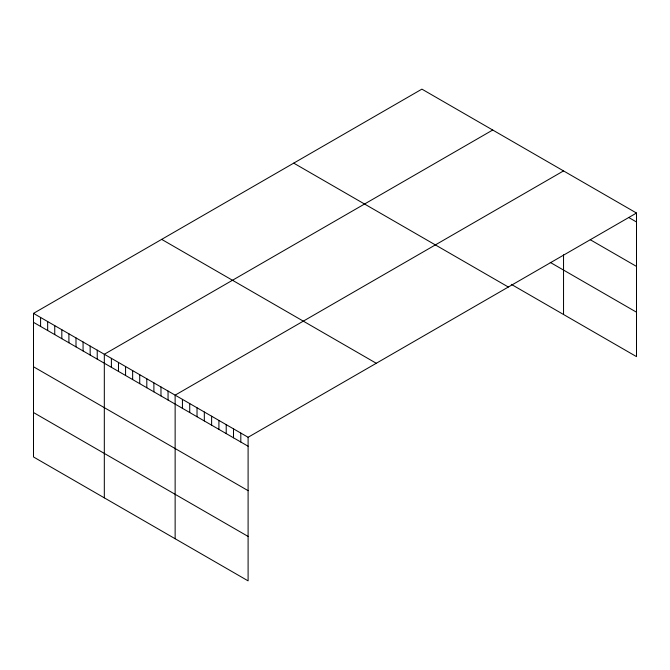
<?xml version="1.0" encoding="UTF-8"?>
<svg xmlns="http://www.w3.org/2000/svg" width="670" height="670" viewBox="0 0 670 670"><rect width="100%" height="100%" fill="white"/><g stroke="black" fill="none" stroke-linecap="round" stroke-linejoin="round"><path stroke-width="1" d="M636.5 213.035L248.101 437.276L248.101 580.865L33.5 456.965L33.5 313.376L421.899 89.135L636.5 213.035L636.5 356.624L511.31 284.348M492.718 130.022L104.319 354.262L104.319 497.852M563.537 170.909L175.138 395.149L175.138 538.739M629.205 217.775L636.5 221.988M590.287 239.743L636.5 266.417M550.254 262.406L636.5 312.195M293.728 163.137L508.329 287.028M161.671 239.374L376.272 363.274M33.5 313.376L248.101 437.276M33.5 322.337L248.101 446.228M33.5 366.766L248.101 490.658M33.5 412.536L248.101 536.436M563.537 254.809L563.537 314.498M240.806 433.063L240.806 442.016M233.503 428.85L233.503 437.803M226.209 424.638L226.209 433.591M218.914 420.425L218.914 429.378M211.62 416.212L211.62 425.165M204.325 412L204.325 420.953M197.022 407.787L197.022 416.74M189.727 403.575L189.727 412.527M182.433 399.362L182.433 408.315M168.053 391.062L168.053 400.015M160.976 386.967L160.976 395.928M153.891 382.88L153.891 391.841M146.805 378.793L146.805 387.754M139.728 374.706L139.728 383.659M132.643 370.619L132.643 379.572M125.566 366.524L125.566 375.485M118.481 362.437L118.481 371.398M111.396 358.349L111.396 367.311M97.234 350.175L97.234 359.128M90.157 346.08L90.157 355.041M83.072 341.993L83.072 350.954M75.995 337.906L75.995 346.867M68.91 333.819L68.91 342.772M61.824 329.732L61.824 338.685M54.747 325.637L54.747 334.598M47.662 321.55L47.662 330.511M40.585 317.463L40.585 326.424"/></g></svg>
